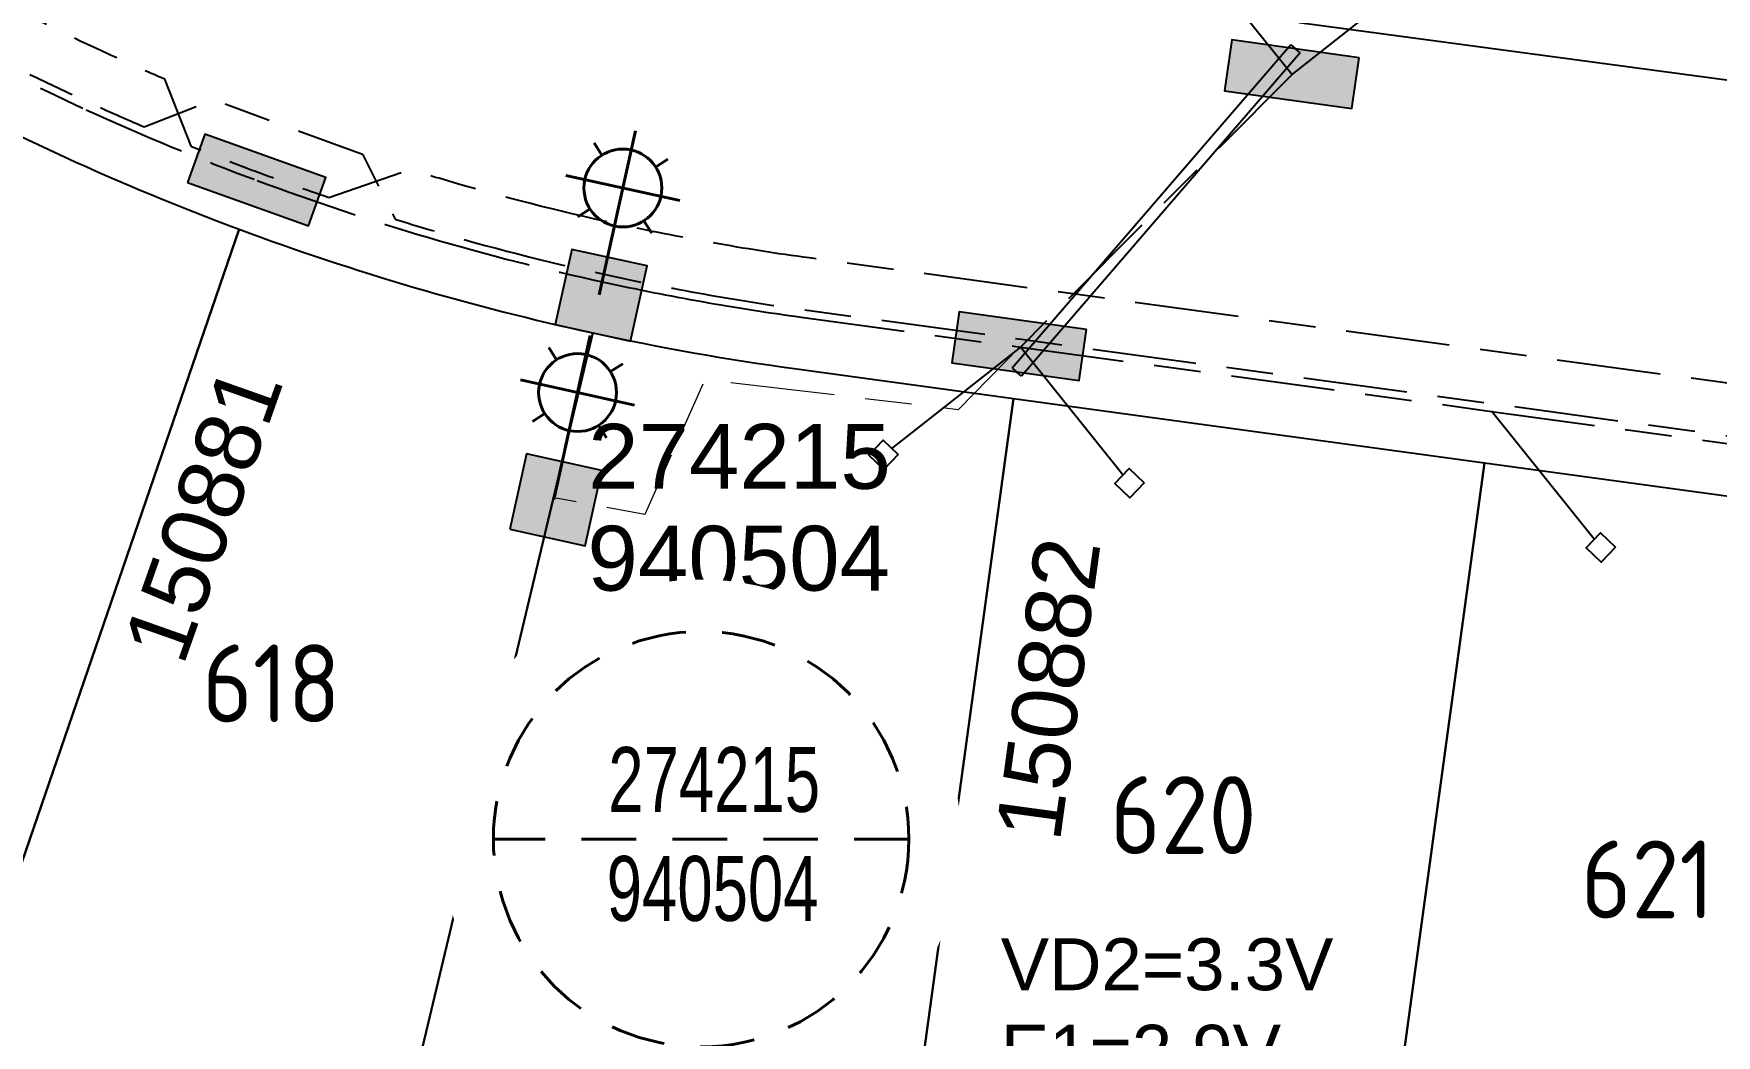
# Model space of a CAD drawing. Header units: metres. Extents: x 281818 to 283900, y 6133059 to 6135046.
# Drawn here: x 282259.7 to 282324.5, y 6134364.5 to 6134403.1 of the extents above; entities that cross this region are included whole.
import ezdxf
from ezdxf.enums import TextEntityAlignment as Align

# ---------------------------------------------------------------- set-up
doc = ezdxf.new("R2010")
doc.units = ezdxf.units.M
doc.linetypes.add('Cable Exist UG', pattern=[8.2, 4, -1.2, 1.8, -1.2])
doc.linetypes.add('Dash', pattern=[5, 3, -2])
doc.layers.get('0').update_dxf_attribs({"color": 6})
for name, color, linetype in [('_User Stage 5 LV', 255, 'Continuous'), ('_User Stage 5 Trench', 255, 'Continuous'), ('_User Stage 6 Columns', 7, 'Continuous'), ('_User Stage 6 Lanterns', 7, 'Continuous'), ('_User Stage 6 LV', 7, 'Continuous'), ('_User Stage 6 Pillars', 7, 'Continuous'), ('_User Stage 6 Site Plan', 7, 'Continuous'), ('_User Stage 6 Trench', 7, 'Continuous'), ('_User VD', 7, 'Continuous'), ('Notes_LV_MISC', 7, 'Continuous'), ('Notes_SL_MISC', 7, 'Continuous'), ('Services_SP_NEW', 2, 'Continuous'), ('Services_SP_NEW_UG', 2, 'Continuous')]:
    doc.layers.add(name, color=color, linetype=linetype)
doc.styles.add('COLUMN_LABEL', font='arial.ttf')
doc.styles.add('iecARIAL', font='arial.ttf', dxfattribs={"height": 2})
doc.styles.add('LotNum', font='isocp.shx', dxfattribs={"height": 1.8})
doc.styles.add('POLE_LABEL', font='arial.ttf')
doc.styles.get("Standard").update_dxf_attribs({"font": 'arial.ttf'})
doc.linetypes.add('Cable New UG', pattern='A,7,-0.25,["x",Standard,S=2,R=0,X=0.2,Y=-0.8],-2.1', length=9.35)
doc.linetypes.add('IE Trench HV', pattern='A,7,-0.2,["/",Standard,S=3,R=0,X=0.6,Y=-1.4],-2.5', length=9.7)

# ---------------------------------------------------------------- blocks, each defined once
blk = doc.blocks.new('CCP_NEW')
for tag, flags, p in [('CCP_TYPE', 9, (1.5, 0)), ('ORIENTATION', 9, (1.5, -0.2)), ('USAGE', 9, (1.5, -0.4)), ('LEGEND', 9, (1.5, -0.6)), ('STATE', 9, (1.5, -1)), ('OWNED_BY', 9, (1.5, -1.2)), ('LIFE_SUPPORT', 9, (1.5, -0.8)), ('OPERATED_BY', 9, (1.5, -1.4)), ('OPERATING_VOLTAGE', 9, (1.5, -1.8)), ('CONSTRUCTED_VOLTAGE', 9, (1.5, -2)), ('MAINTAINED_BY', 9, (1.5, -1.6)), ('Z', 1, (1.5, -2.4)), ('NUMBER_OF_PHASES', 9, (1.5, -2.2))]:
    blk.add_attdef(tag, text='', height=0.2, dxfattribs=dict(flags=flags)).set_placement(p, align=Align.MIDDLE_LEFT)
blk.add_wipeout([(0, 0.566), (0.566, 0), (0, -0.566), (-0.566, 0)])
blk.add_lwpolyline([(-0.566, 0), (0, 0.566), (0.566, 0), (0, -0.566), (-0.566, 0)])
blk = doc.blocks.new('*U127')
blk.add_hatch(color=256).paths.add_polyline_path([(-2.475, 3), (-2.475, 1.02), (2.475, 1.02), (2.475, 3)])
blk.add_lwpolyline([(-2.475, 1.02), (2.475, 1.02), (2.475, 3), (-2.475, 3)], close=True)
at = {"style": 'iecARIAL', "flags": 8}
blk.add_attdef('ASSET_NUM', (1.5, 3.5), '', height=2.5, dxfattribs=at)
for tag, p, flags in [('OWNED_BY', (0, -0.2), 9), ('STATE', (0, -0.4), 9), ('SUPPORT_TYPE', (0, -0.6), 9), ('USAGE', (0, -0.8), 9), ('LEGEND', (0, -1), 9), ('LOCATION', (0, -1.2), 9), ('NOTES', (0, -1.4), 9), ('STREETNAME', (0, -1.8), 9), ('SUBURB', (0, -2), 1), ('PARENT', (0, -1.6), 9)]:
    blk.add_attdef(tag, p, '', height=0.2, dxfattribs=dict(flags=flags))
blk = doc.blocks.new('COLUMN_EXT')
blk.add_hatch(color=256).paths.add_polyline_path([(-1.485, 1.485), (-1.485, -1.485), (1.485, -1.485), (1.485, 1.485)])
blk.add_lwpolyline([(-1.485, -1.485), (1.485, -1.485), (1.485, 1.485), (-1.485, 1.485)], close=True)
for tag, height, style, flags, p in [('ASSET_NUM', 2.5, 'COLUMN_LABEL', 8, (2, 2)), ('STRUCTURE_PLANT_NUMBER', 0.2, 'POLE_LABEL', 9, (1.813, 0.031)), ('STREET_CODE', 0.2, 'COLUMN_LABEL', 9, (1.813, -0.2))]:
    blk.add_attdef(tag, text='', height=height, dxfattribs=dict(style=style, flags=flags)).set_placement(p, align=Align.MIDDLE_LEFT)
at = {"flags": 9}
for tag, p in [('OWNED_BY', (1.813, -0.6)), ('COLUMN_TYPE', (1.813, -0.4)), ('STATE', (1.813, -0.8)), ('USAGE', (1.813, -1)), ('LEGEND', (1.813, -1.2)), ('STREETNAME', (1.813, -1.6)), ('SUBURB', (1.813, -1.8)), ('LOCATION', (1.813, -1.4)), ('NOTES', (1.813, -2))]:
    blk.add_attdef(tag, text='', height=0.2, dxfattribs=at).set_placement(p, align=Align.MIDDLE_LEFT)
at = {"flags": 1}
blk.add_attdef('Z', (1.813, -2.351), '', height=0.2, dxfattribs=at)
blk = doc.blocks.new('SL_LANTERN_EXT')
at = {"lineweight": 40}
for p, q in [((0, 1.968), (0, 6.468)), ((-1.459, 5.676), (-1.061, 5.278)), ((1.458, 5.676), (1.06, 5.278)), ((-2.25, 4.218), (2.25, 4.218)), ((-1.459, 2.759), (-1.061, 3.157)), ((0, 0), (0, 2.721)), ((1.458, 2.759), (1.06, 3.157))]:
    blk.add_line(p, q, dxfattribs=at)
blk.add_circle((0, 4.218), 1.5, dxfattribs=at)
at = {"style": 'iecARIAL', "flags": 8}
blk.add_attdef('ASSET_NUM', (1.5, 1.5), '', height=2.5, dxfattribs=at)
for tag, p, height, flags in [('CONSTRUCTED_VOLTAGE', (0.981, -0.653), 0.2, 9), ('CONTROL_TYPE', (0.981, -0.853), 0.2, 9), ('LANTERN_PURPOSE', (0.981, -1.053), 0.2, 9), ('LANTERN_TYPE', (0.981, -1.253), 0.2, 9), ('NO_PHASES', (0.981, -1.453), 0.2, 9), ('LNUMBER', (2.181, -3.253), 2.5, 8), ('OPERATING_VOLTAGE', (0.981, -1.653), 0.2, 9), ('ORIENTATION', (0.981, -1.853), 0.2, 9), ('OWNED_BY', (0.981, -2.053), 0.2, 9), ('STATE', (0.981, -2.253), 0.2, 9), ('CEXIST', (0.981, -2.653), 0.2, 9), ('USAGE', (0.981, -2.453), 0.2, 9), ('CNEW', (0.981, -2.853), 0.2, 9), ('CNUMBER', (0.981, -3.053), 0.2, 9), ('CREMOVE', (0.981, -3.253), 0.2, 9), ('CREPLACE', (0.981, -3.453), 0.2, 9), ('LKINGHEIGHT', (0.981, -3.653), 0.2, 9), ('LBRACKET', (0.981, -3.853), 0.2, 9), ('LBRACKETVOCAB', (0.981, -4.053), 0.2, 9), ('LCATEGORY', (0.981, -4.253), 0.2, 9), ('LCHARGE1', (0.981, -4.453), 0.2, 9), ('LCHARGE1PERCENT', (0.981, -4.653), 0.2, 9), ('LCHARGE2', (0.981, -4.853), 0.2, 9), ('LCHARGE2PERCENT', (0.981, -5.053), 0.2, 9), ('LCHARGE3', (0.981, -5.253), 0.2, 9), ('LCHARGE3PERCENT', (0.981, -5.453), 0.2, 9), ('LEXIST', (0.981, -5.653), 0.2, 9), ('LLAMP', (0.981, -5.853), 0.2, 9), ('LLAMPVOCAB', (0.981, -6.053), 0.2, 9), ('LMAST', (0.981, -6.253), 0.2, 9), ('LMASTVOCAB', (0.981, -6.453), 0.2, 9), ('LNEW', (0.981, -6.653), 0.2, 9), ('LANTNUMBER', (0.981, -6.853), 0.2, 9), ('LOUTREACH', (0.981, -7.253), 0.2, 9), ('LOUTREACHVOCAB', (0.981, -7.453), 0.2, 9), ('LRATECODE', (0.981, -7.653), 0.2, 9), ('LREMOVE', (0.981, -7.853), 0.2, 9), ('LREPLACE', (0.981, -8.053), 0.2, 9), ('LTYPE', (0.981, -8.253), 0.2, 9), ('LTYPEVOCAB', (0.981, -8.453), 0.2, 9), ('STREETNAME', (0.981, -9.253), 0.2, 9), ('LEGEND', (0.981, -8.653), 0.2, 9), ('LOCATION', (0.981, -8.853), 0.2, 9), ('NOTES', (0.981, -9.053), 0.2, 9), ('SUBURB', (0.981, -9.453), 0.2, 1)]:
    blk.add_attdef(tag, p, '', height=height, dxfattribs=dict(flags=flags))
blk = doc.blocks.new('SLANTERN_NUM_EXT')
blk.add_wipeout([(-0.314, 10), (-0.942, 9.961), (-1.565, 9.882), (-2.183, 9.764), (-2.791, 9.608), (-3.389, 9.413), (-3.973, 9.182), (-4.542, 8.914), (-5.093, 8.612), (-5.624, 8.275), (-6.132, 7.905), (-6.616, 7.505), (-7.075, 7.075), (-7.505, 6.616), (-7.905, 6.132), (-8.275, 5.624), (-8.612, 5.093), (-8.914, 4.542), (-9.182, 3.973), (-9.413, 3.389), (-9.608, 2.791), (-9.764, 2.183), (-9.882, 1.565), (-9.961, 0.942), (-10, 0.314), (-10, -0.314), (-9.961, -0.942), (-9.882, -1.565), (-9.764, -2.183), (-9.608, -2.791), (-9.413, -3.389), (-9.182, -3.973), (-8.914, -4.542), (-8.612, -5.093), (-8.275, -5.624), (-7.905, -6.132), (-7.505, -6.616), (-7.075, -7.075), (-6.616, -7.505), (-6.132, -7.905), (-5.624, -8.275), (-5.093, -8.612), (-4.542, -8.914), (-3.973, -9.182), (-3.389, -9.413), (-2.791, -9.608), (-2.183, -9.764), (-1.565, -9.882), (-0.942, -9.961), (-0.314, -10), (0.314, -10), (0.942, -9.961), (1.565, -9.882), (2.183, -9.764), (2.791, -9.608), (3.389, -9.413), (3.973, -9.182), (4.542, -8.914), (5.093, -8.612), (5.624, -8.275), (6.132, -7.905), (6.616, -7.505), (7.075, -7.075), (7.505, -6.616), (7.905, -6.132), (8.275, -5.624), (8.612, -5.093), (8.914, -4.542), (9.182, -3.973), (9.413, -3.389), (9.608, -2.791), (9.764, -2.183), (9.882, -1.565), (9.961, -0.942), (10, -0.314), (10, 0.314), (9.961, 0.942), (9.882, 1.565), (9.764, 2.183), (9.608, 2.791), (9.413, 3.389), (9.182, 3.973), (8.914, 4.542), (8.612, 5.093), (8.275, 5.624), (7.905, 6.132), (7.505, 6.616), (7.075, 7.075), (6.616, 7.505), (6.132, 7.905), (5.624, 8.275), (5.093, 8.612), (4.542, 8.914), (3.973, 9.182), (3.389, 9.413), (2.791, 9.608), (2.183, 9.764), (1.565, 9.882), (0.942, 9.961), (0.314, 10)])
at = {"linetype": 'Dash', "lineweight": 40, "ltscale": 0.7}
blk.add_line((8, 0), (-8, 0), dxfattribs=at)
blk.add_circle((0, 0), 8, dxfattribs=at)
at = {"lineweight": 40, "width": 0.7}
for tag, p in [('SNUMBER', (0.505, 1.051)), ('CNUMBER', (0.444, -3.148))]:
    blk.add_attdef(tag, text='', height=2.5, dxfattribs=at).set_placement(p, align=Align.CENTER)
at = {"lineweight": 40, "flags": 1}
blk.add_attdef('Z', (0, 0), '', height=0.2, dxfattribs=at)

msp = doc.modelspace()

# ---------------------------------------------------------------- linework, layer by layer
at = {"layer": '_User Stage 5 Trench'}
for p, q in [((282308.125, 6134402.669), (282297.396, 6134390.208)), ((282308.489, 6134402.356), (282297.76, 6134389.895)), ((282308.125, 6134402.669), (282308.307, 6134402.513)), ((282308.489, 6134402.356), (282308.307, 6134402.513)), ((282297.396, 6134390.208), (282297.578, 6134390.052)), ((282297.76, 6134389.895), (282297.578, 6134390.052))]:
    msp.add_line(p, q, dxfattribs=at)
at = {"layer": '_User Stage 6 LV', "linetype": 'Cable Exist UG', "flags": 128}
for points in [[(282353.853, 6134383.658), (282351.395, 6134383.993), (282349.31, 6134386.297), (282334.307, 6134388.346), (282316.166, 6134390.823), (282298.024, 6134393.301), (282289.58, 6134394.454, -0.010473), (282285.865, 6134395.036, -0.009225), (282282.158, 6134395.768, -0.018381), (282275.583, 6134397.446, -0.003576), (282274.224, 6134397.858), (282271.083, 6134396.776, -0.006953), (282268.428, 6134397.719, -0.007478), (282265.796, 6134398.741), (282264.767, 6134401.338, -0.006123), (282262.699, 6134402.258, -0.017585), (282256.466, 6134405.39, -0.053383), (282238.982, 6134417.619), (282248.889, 6134429.797), (282255.759, 6134438.243), (282255.493, 6134441.037)], [(282233.564, 6134413.402), (282240.146, 6134414.079, 0.048111), (282255.506, 6134403.636, 0.017585), (282261.865, 6134400.44, 0.006123), (282263.977, 6134399.501), (282266.642, 6134400.556), (282272.381, 6134398.45), (282273.631, 6134395.948, 0.003576), (282275.018, 6134395.528, 0.018381), (282281.735, 6134393.813, 0.009225), (282285.515, 6134393.067, 0.010469), (282289.311, 6134392.473), (282297.753, 6134391.32), (282315.895, 6134388.842), (282334.037, 6134386.364), (282349.04, 6134384.315), (282350.981, 6134386.073), (282356.82, 6134385.291), (282359.792, 6134392.197), (282362.086, 6134391.972), (282362.884, 6134393.889), (282375.532, 6134392.19), (282409.645, 6134387.608), (282415.678, 6134392.189), (282417.935, 6134408.994)], [(282308.176, 6134401.522), (282297.713, 6134391.022, 0.011172), (282297.713, 6134391.022), (282297.713, 6134391.022)]]:
    msp.add_lwpolyline(points, format="xyb", dxfattribs=at)
at = {"layer": '_User Stage 6 Site Plan', "flags": 128}
msp.add_lwpolyline([(282330.645, 6134439.353), (282313.788, 6134441.556), (282308.443, 6134403.524), (282325.292, 6134401.259), (282330.645, 6134439.353)], close=True, dxfattribs=at)
at = {"layer": '_User Stage 6 Site Plan'}
for points in [[(282267.628, 6134395.563), (282255.075, 6134358.998), (282237.24, 6134361.433), (282242.235, 6134373.13), (282254.401, 6134401.619, 0.036419), (282267.628, 6134395.563, 2.086275)], [(282281.248, 6134391.565), (282272.909, 6134356.562), (282255.075, 6134358.998), (282267.628, 6134395.563, 0.035533), (282281.248, 6134391.565, 103.064882)]]:
    msp.add_lwpolyline(points, format="xyb", dxfattribs=at)
msp.add_lwpolyline([(282297.442, 6134389.041), (282292.638, 6134353.867), (282272.909, 6134356.562), (282281.248, 6134391.565, 0.019692), (282289.001, 6134390.194)], format="xyb", close=True, dxfattribs=at)
for points in [[(282297.442, 6134389.041), (282315.584, 6134386.563), (282310.78, 6134351.389), (282304.146, 6134352.296), (282292.638, 6134353.867)], [(282333.725, 6134384.085), (282328.922, 6134348.912), (282310.78, 6134351.39), (282315.584, 6134386.563)]]:
    msp.add_lwpolyline(points, close=True, dxfattribs=at)
at = {"layer": '_User Stage 6 Trench', "linetype": 'Cable Exist UG'}
msp.add_lwpolyline([(282233.595, 6134413.104), (282240.051, 6134413.767, 0.047785), (282255.362, 6134403.373, 0.017585), (282261.739, 6134400.167, 0.018822), (282268.324, 6134397.438, 0.017141), (282274.933, 6134395.24, 0.018381), (282281.671, 6134393.52, 0.009225), (282285.462, 6134392.772, 0.010469), (282289.271, 6134392.175), (282297.713, 6134391.022), (282315.854, 6134388.544), (282333.996, 6134386.067), (282353.812, 6134383.361)], format="xyb", dxfattribs=at)
at = {"layer": 'Services_SP_NEW_UG', "color": 2, "flags": 128}
for points in [[(282303.969, 6134406.768), (282308.176, 6134401.522), (282313.446, 6134405.68)], [(282301.918, 6134385.777), (282297.711, 6134391.023), (282292.441, 6134386.865)], [(282320.059, 6134383.299), (282315.852, 6134388.545), (282315.852, 6134388.545)]]:
    msp.add_lwpolyline(points, dxfattribs=at)

# ---------------------------------------------------------------- block references
at = {"layer": '_User Stage 6 Pillars'}
ref = msp.add_blockref('*U127', (282308.443, 6134403.524), dxfattribs=dict(at, rotation=172.0141864516013))
ref.add_attrib('ASSET_NUM', '150882A', (282313.399, 6134406.939), dxfattribs={"layer": '0', "height": 2.5, "rotation": 82.223, "style": 'iecARIAL'})
ref = msp.add_blockref('*U127', (282267.628, 6134395.563), dxfattribs=dict(at, rotation=340.316))
ref.add_attrib('ASSET_NUM', '150881', (282265.468, 6134378.689), dxfattribs={"layer": '0', "height": 2.5, "rotation": 70.52481, "style": 'iecARIAL'})
ref = msp.add_blockref('*U127', (282297.945, 6134393.046), dxfattribs=dict(at, rotation=172.0141864516013))
ref.add_attrib('ASSET_NUM', '150882', (282299.228, 6134371.913), dxfattribs={"layer": '0', "height": 2.5, "rotation": 82.223, "style": 'iecARIAL'})
at = {"layer": 'Notes_SL_MISC'}
ref = msp.add_blockref('SL_LANTERN_EXT', (282279.753, 6134385.149), dxfattribs=dict(at, rotation=347.5698900548173))
ref.add_attrib('ASSET_NUM', '274215', (282279.325, 6134373.478), dxfattribs={"layer": '0', "height": 2.5, "style": 'iecARIAL'})
ref = msp.add_blockref('COLUMN_EXT', (282279.825, 6134385.132), dxfattribs=dict(at, rotation=347.5698900548173))
ref.add_attrib('ASSET_NUM', '940504', dxfattribs={"layer": '0', "height": 2.5, "style": 'COLUMN_LABEL'}).set_placement((282279.413, 6134369.978), align=Align.MIDDLE_LEFT)

# ---------------------------------------------------------------- texts
at = {"layer": '_User Stage 6 Site Plan', "style": 'LotNum'}
for s, p in [('618', (282266.201, 6134376.564)), ('619', (282283.046, 6134373.592)), ('620', (282301.167, 6134371.489)), ('621', (282319.294, 6134369.011))]:
    msp.add_text(s, height=3, dxfattribs=at).set_placement(p)
at = {"layer": '_User VD', "linetype": 'Cable New UG', "lineweight": 0}
note = msp.add_mtext_dynamic_manual_height_columns('VD2=3.3V\\PE1=2.9V\\PE2=10.8V\\P', width=18.41569, gutter_width=10, heights=[10.268, 0], dxfattribs=dict(at, insert=(282296.955, 6134368.243), char_height=2, attachment_point=1, style='iecARIAL'))

# ---------------------------------------------------------------- next in the draw order: block references
at = {"layer": 'Services_SP_NEW', "linetype": 'IE Trench HV', "rotation": 181.3964126661475}
for p in [(282292.441, 6134386.865), (282301.918, 6134385.777), (282320.059, 6134383.299)]:
    msp.add_blockref('CCP_NEW', p, dxfattribs=at)

# ---------------------------------------------------------------- next in the draw order: linework, layer by layer
at = {"layer": '_User Stage 5 LV', "linetype": 'Cable Exist UG', "lineweight": 0, "flags": 128}
msp.add_lwpolyline([(282297.692, 6134391.025), (282295.319, 6134388.607), (282285.562, 6134389.765), (282283.253, 6134384.564), (282279.833, 6134385.198)], dxfattribs=at)

# ---------------------------------------------------------------- next in the draw order: block references
at = {"layer": '_User Stage 6 Columns'}
ref = msp.add_blockref('COLUMN_EXT', (282281.57, 6134393.015), dxfattribs=dict(at, rotation=347.5698900548173))
ref.add_attrib('ASSET_NUM', '940504', dxfattribs={"layer": '0', "height": 2.5, "style": 'COLUMN_LABEL'}).set_placement((282281.041, 6134382.886), align=Align.MIDDLE_LEFT)
at = {"layer": '_User Stage 6 Lanterns'}
ref = msp.add_blockref('SL_LANTERN_EXT', (282281.497, 6134393.031), dxfattribs=dict(at, rotation=347.5698900548173))
ref.add_attrib('ASSET_NUM', '274215', (282281.069, 6134385.56), dxfattribs={"layer": '0', "height": 2.5, "style": 'iecARIAL'})

# ---------------------------------------------------------------- next in the draw order: block references
at = {"layer": 'Notes_LV_MISC'}
msp.add_blockref('SLANTERN_NUM_EXT', (282285.418, 6134372.061), dxfattribs=at).add_auto_attribs({'SNUMBER': '274215', 'CNUMBER': '940504'})

doc.saveas('drawing.dxf')
